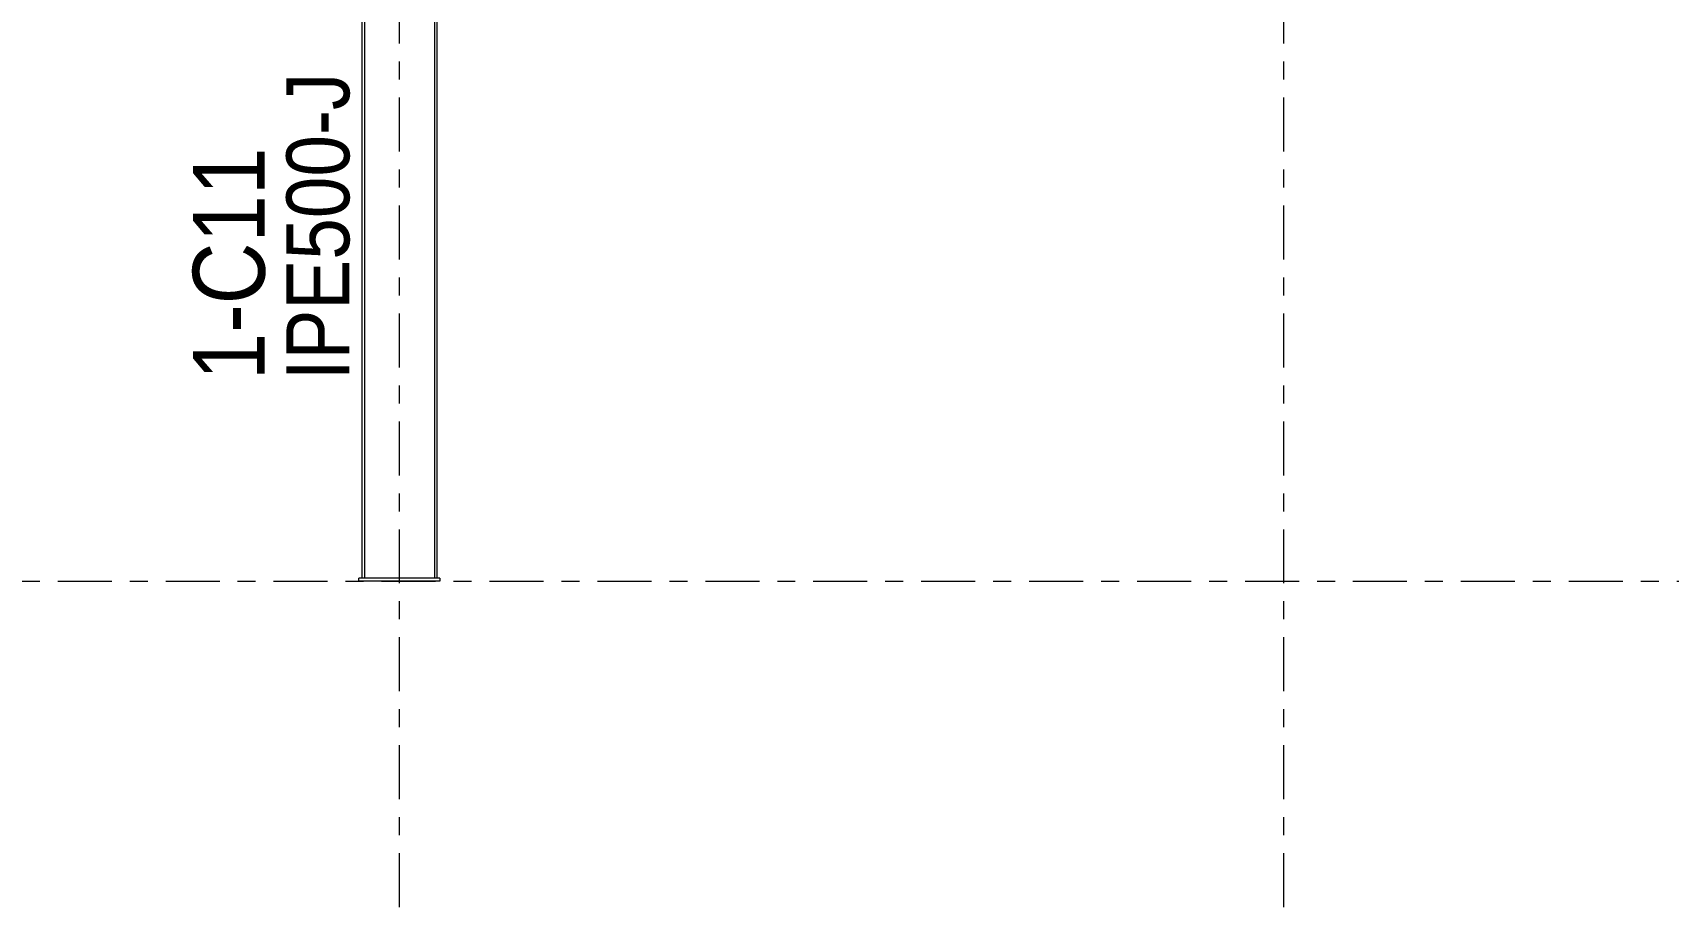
# Model space of a CAD drawing. Header units: millimetres. Extents: x -65 to 757, y -38 to 536.
# Drawn here: x 121.9 to 212.8, y 370.5 to 419.1 of the extents above; entities that cross this region are included whole.
import ezdxf

# ---------------------------------------------------------------- set-up
doc = ezdxf.new("R2010")
doc.units = ezdxf.units.MM
for name, pattern in [('XKITLINE00', [0]), ('XKITLINE02', [4, 2, -2]), ('XKITLINE03', [6, 3, -1, 1, -1])]:
    doc.linetypes.add(name, pattern=pattern)
for name, color, linetype, lineweight in [('Part', 2, 'Continuous', 0), ('PartMark', 7, 'Continuous', 0), ('S-grid', 1, 'Continuous', 0)]:
    doc.layers.add(name, color=color, linetype=linetype, lineweight=lineweight)
doc.styles.add('ARIAL', font='ARIAL.TTF')

# ---------------------------------------------------------------- blocks, each defined once
blk = doc.blocks.new('*A1548')
at = {"layer": 'S-grid', "color": 1, "linetype": 'XKITLINE03', "lineweight": 0}
blk.add_line((57.27, 388.615), (572.491, 388.615), dxfattribs=at)
blk = doc.blocks.new('*A1592')
at = {"layer": 'S-grid', "color": 1, "linetype": 'XKITLINE03', "lineweight": 0}
blk.add_line((142.262, 370.501), (142.262, 512.157), dxfattribs=at)
blk = doc.blocks.new('*A1593')
at = {"layer": 'S-grid', "color": 1, "linetype": 'XKITLINE03', "lineweight": 0}
blk.add_line((191.428, 370.501), (191.428, 512.157), dxfattribs=at)
blk = doc.blocks.new('*A1672')
at = {"layer": 'Part', "color": 2, "linetype": 'XKITLINE00', "lineweight": 0}
for p, q in [((144.512, 388.782), (140.012, 388.782)), ((140.012, 388.615), (140.012, 388.782)), ((144.512, 388.615), (140.012, 388.615)), ((144.512, 388.782), (144.512, 388.615))]:
    blk.add_line(p, q, dxfattribs=at)
blk = doc.blocks.new('*A1697')
at = {"layer": 'Part', "color": 2, "linetype": 'XKITLINE00', "lineweight": 0}
for p, q in [((140.178, 463.4), (140.178, 388.782)), ((140.312, 463.307), (140.312, 388.782)), ((144.212, 460.581), (144.212, 454.49)), ((144.345, 460.488), (144.345, 454.49)), ((144.212, 454.157), (144.212, 388.782)), ((144.345, 454.157), (144.345, 388.782))]:
    blk.add_line(p, q, dxfattribs=at)
at = {"layer": 'Part', "color": 7, "linetype": 'XKITLINE02', "lineweight": 0}
for p, q in [((144.345, 460.488), (140.178, 463.4)), ((144.212, 454.49), (144.212, 454.157)), ((144.345, 454.49), (144.345, 454.157)), ((144.345, 388.782), (140.178, 388.782))]:
    blk.add_line(p, q, dxfattribs=at)
blk = doc.blocks.new('*A2091')
at = {"layer": 'PartMark', "color": 7, "style": 'ARIAL', "width": 0.85}
blk.add_text('IPE500-J', height=3.5, rotation=90.00021, dxfattribs=at).set_placement((139.478, 399.782))
at = {"layer": 'PartMark', "color": 3, "style": 'ARIAL', "width": 0.85}
blk.add_text('1-C11', height=4, rotation=90.00021, dxfattribs=at).set_placement((134.778, 399.782))

msp = doc.modelspace()

# ---------------------------------------------------------------- block references
at = {"lineweight": 0}
for name in ['*A1592', '*A1593', '*A1697', '*A2091', '*A1548', '*A1672']:
    msp.add_blockref(name, (0, 0), dxfattribs=at)

doc.saveas('drawing.dxf')
